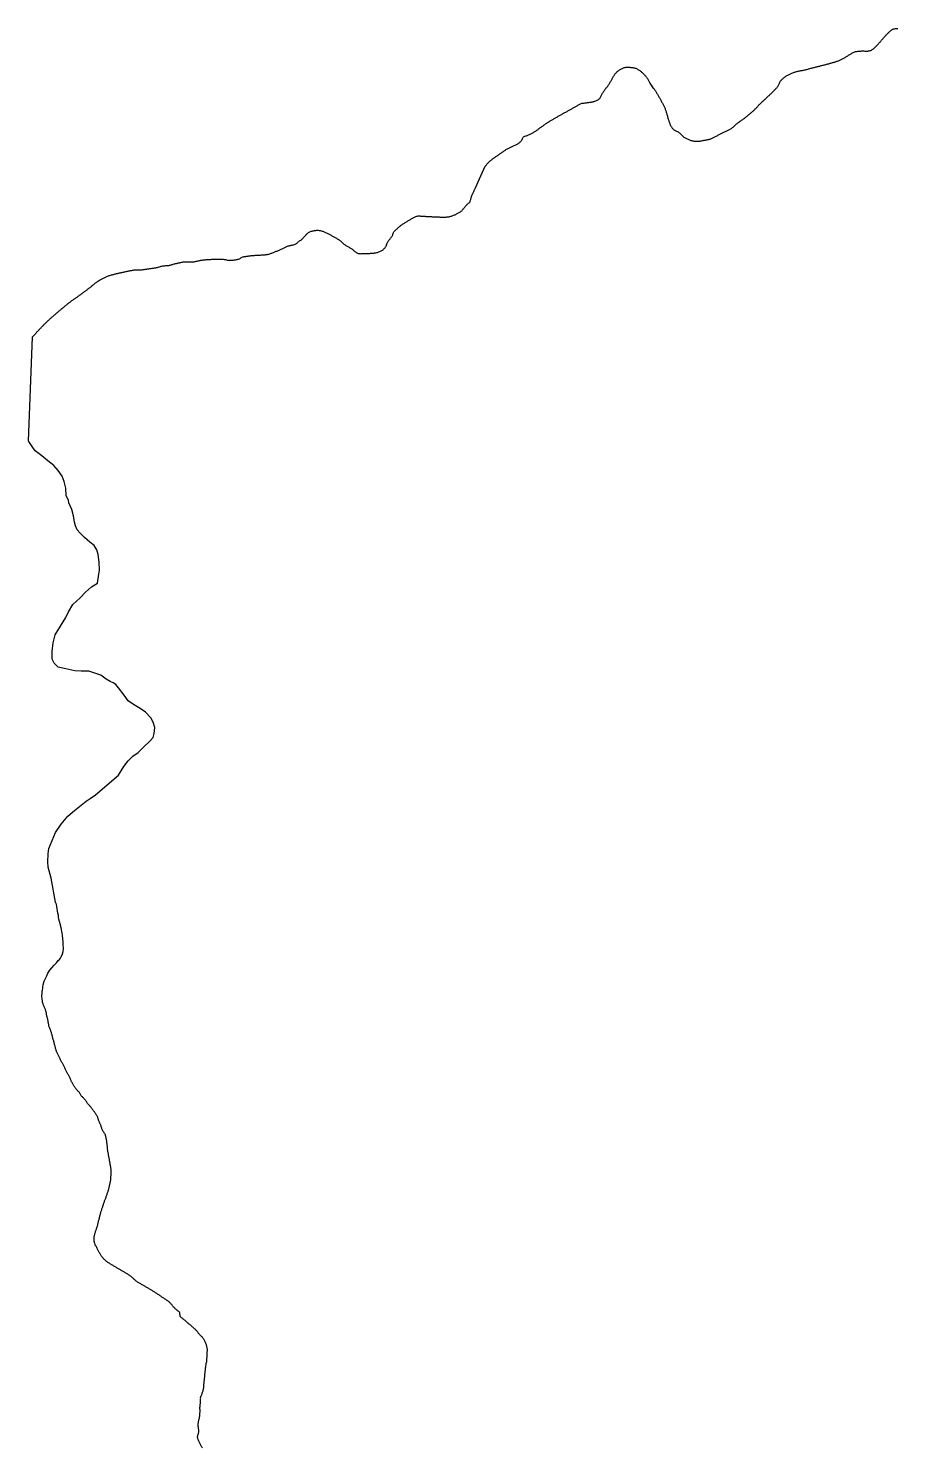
# Model space of a CAD drawing. Header units: inches. Extents: x 141448 to 685535, y 3466439 to 4099221.
# Drawn here: x 162200 to 178221, y 3980386 to 4006548 of the extents above; entities that cross this region are included whole.
import ezdxf

# ---------------------------------------------------------------- set-up
doc = ezdxf.new("R2010")
doc.units = ezdxf.units.IN
doc.header["$MEASUREMENT"] = 0
doc.layers.add('az_county', color=7, linetype='Continuous')

msp = doc.modelspace()

# ---------------------------------------------------------------- linework, layer by layer
at = {"layer": 'az_county'}
msp.add_lwpolyline([(165406.6875, 3980381), (165399.578125, 3980393.5), (165392.578125, 3980406), (165385.6875, 3980418.5), (165378.78125, 3980431), (165372.078125, 3980443.5), (165365.484375, 3980456.25), (165359.890625, 3980469.5), (165354.484375, 3980482.5), (165347.78125, 3980495.25), (165340.78125, 3980507.75), (165334.28125, 3980520.5), (165328.78125, 3980533.5), (165324.6875, 3980547.5), (165321.578125, 3980561.5), (165319.484375, 3980575.5), (165319.1875, 3980590), (165320.984375, 3980604), (165324.78125, 3980617.75), (165328.78125, 3980631.5), (165332.78125, 3980645.25), (165336.1875, 3980659), (165338.6875, 3980673.25), (165340.1875, 3980687.5), (165340.6875, 3980701.75), (165340.171875, 3980716), (165338.171875, 3980730.5), (165335.171875, 3980744.5), (165332.375, 3980758.5), (165329.875, 3980772.5), (165329.375, 3980786.75), (165329.875, 3980801), (165330.765625, 3980815.25), (165332.0625, 3980829.5), (165333.5625, 3980843.75), (165335.46875, 3980858), (165337.765625, 3980872), (165340.375, 3980886), (165343.375, 3980900), (165347.5625, 3980913.75), (165351.46875, 3980927.5), (165353.46875, 3980941.5), (165354.5625, 3980956), (165356.875, 3980970), (165359.0625, 3980984.25), (165360.5625, 3980998.5), (165361.5625, 3981012.75), (165362.671875, 3981027), (165363.5625, 3981041.25), (165363.875, 3981055.5), (165363.671875, 3981069.75), (165363.0625, 3981084), (165362.5625, 3981098.5), (165362.375, 3981112.75), (165362.765625, 3981127), (165363.875, 3981141.25), (165365.265625, 3981155.5), (165367.0625, 3981169.5), (165368.765625, 3981184), (165370.375, 3981198), (165372.0625, 3981212.25), (165373.5625, 3981226.5), (165374.265625, 3981240.75), (165374.265625, 3981255), (165374.671875, 3981269.5), (165375.0625, 3981283.75), (165375.375, 3981298), (165374.875, 3981312.5), (165377.171875, 3981326.5), (165382.265625, 3981339.75), (165388.0625, 3981353), (165393.875, 3981366), (165399.765625, 3981379), (165404.765625, 3981392.5), (165409.265625, 3981406), (165414.0625, 3981419.5), (165419.265625, 3981432.75), (165423.671875, 3981446.5), (165426.765625, 3981460.5), (165429.171875, 3981474.5), (165430.96875, 3981488.75), (165431.765625, 3981503), (165431.765625, 3981517.25), (165431.765625, 3981531.5), (165431.46875, 3981546), (165432.96875, 3981560), (165437.0625, 3981574), (165438.875, 3981588), (165439.765625, 3981602.25), (165441.671875, 3981616.5), (165444.265625, 3981630.5), (165445.875, 3981644.5), (165447.171875, 3981659), (165448.375, 3981673), (165449.46875, 3981687.5), (165450.5625, 3981701.5), (165451.671875, 3981716), (165452.765625, 3981730.25), (165453.96875, 3981744.5), (165455.171875, 3981758.75), (165456.46875, 3981773), (165458.171875, 3981787), (165460.0625, 3981801.5), (165461.875, 3981815.5), (165462.5625, 3981823), (165463.265625, 3981829.75), (165464.671875, 3981844), (165466.265625, 3981858), (165468.0625, 3981872.5), (165470.0625, 3981886.5), (165472.171875, 3981900.75), (165474.265625, 3981915), (165476.671875, 3981929), (165479.375, 3981943), (165482.875, 3981957), (165486.46875, 3981970.5), (165489.5625, 3981984.5), (165490.765625, 3981999), (165489.765625, 3982013.25), (165490.265625, 3982027.5), (165491.265625, 3982041.75), (165492.46875, 3982056), (165493.671875, 3982070.25), (165494.96875, 3982084.5), (165496.171875, 3982098.75), (165496.265625, 3982113), (165494.875, 3982127.5), (165495.171875, 3982141.5), (165497.5625, 3982155.5), (165499.765625, 3982169.75), (165501.46875, 3982184), (165501.0625, 3982198), (165497.375, 3982212), (165493.171875, 3982225.75), (165491.5625, 3982240), (165488.875, 3982254), (165484.875, 3982267.5), (165480.265625, 3982281.25), (165475.265625, 3982294.5), (165469.96875, 3982308), (165464.5625, 3982321.25), (165459.0625, 3982334.5), (165453.375, 3982347.5), (165447.375, 3982360.5), (165441.265625, 3982373.5), (165433.375, 3982385.25), (165424.171875, 3982396.5), (165415.671875, 3982408), (165406.875, 3982419), (165397.0625, 3982429.5), (165386.5625, 3982439.5), (165376.265625, 3982449.25), (165366.375, 3982459.5), (165356.671875, 3982470), (165346.875, 3982480.5), (165337.171875, 3982491), (165328.5625, 3982502.5), (165320.265625, 3982514), (165311.0625, 3982525), (165301.671875, 3982535.75), (165291.875, 3982546.25), (165285.171875, 3982554.5), (165271.875, 3982566.5), (165261.671875, 3982576.5), (165251.375, 3982586.5), (165241.0625, 3982596.5), (165230.375, 3982606), (165219.46875, 3982615.25), (165208.671875, 3982624.5), (165197.875, 3982634), (165187.15625, 3982643.5), (165176.25, 3982652.75), (165165.359375, 3982662), (165153.859375, 3982670.5), (165142.453125, 3982679), (165132.046875, 3982689), (165122.046875, 3982699.25), (165110.046875, 3982709.5), (165099.25, 3982719), (165088.546875, 3982728.5), (165077.65625, 3982738), (165066.546875, 3982747), (165055.046875, 3982755.5), (165043.453125, 3982764), (165031.859375, 3982772.5), (165020.453125, 3982781), (165009.25, 3982789.75), (164999.25, 3982800), (164994.75, 3982813.5), (164994.453125, 3982827.75), (164993.546875, 3982842), (164992.15625, 3982856.5), (164990.453125, 3982871), (164984.859375, 3982883.5), (164974.453125, 3982893.5), (164962.75, 3982902), (164950.953125, 3982910.25), (164939.25, 3982918.5), (164928.453125, 3982927.75), (164917.75, 3982937.25), (164907.15625, 3982947), (164896.65625, 3982956.5), (164886.453125, 3982966.5), (164876.546875, 3982977), (164867.25, 3982987.75), (164858.359375, 3982999), (164849.65625, 3983010.5), (164840.75, 3983021.5), (164831.25, 3983032.25), (164821.25, 3983042.5), (164811.453125, 3983053), (164802.15625, 3983064), (164791.859375, 3983074), (164780.15625, 3983082), (164768.359375, 3983090), (164756.65625, 3983098), (164744.859375, 3983106.25), (164733.046875, 3983114.25), (164721.25, 3983122.25), (164709.359375, 3983130.5), (164697.546875, 3983138.5), (164685.65625, 3983146.25), (164673.75, 3983154.25), (164661.859375, 3983162.25), (164649.953125, 3983170), (164638.046875, 3983178), (164626.15625, 3983186), (164614.25, 3983194), (164602.25, 3983201.75), (164590.359375, 3983209.5), (164578.359375, 3983217.5), (164566.453125, 3983225.5), (164554.453125, 3983233.25), (164542.546875, 3983241), (164530.546875, 3983249), (164518.65625, 3983257), (164506.65625, 3983264.5), (164494.65625, 3983272.5), (164482.75, 3983280.5), (164470.75, 3983288), (164458.546875, 3983295.5), (164446.046875, 3983302.5), (164433.546875, 3983309.5), (164421.15625, 3983316.5), (164408.75, 3983323.75), (164396.359375, 3983331), (164384.046875, 3983338), (164371.65625, 3983345.25), (164359.25, 3983352.5), (164346.859375, 3983359.5), (164334.453125, 3983366.5), (164321.953125, 3983373.5), (164309.546875, 3983380.75), (164297.25, 3983388), (164284.953125, 3983395.25), (164272.75, 3983402.5), (164260.453125, 3983410), (164248.15625, 3983417.25), (164235.734375, 3983424.5), (164223.234375, 3983431.5), (164210.9375, 3983438.75), (164199.140625, 3983447), (164187.734375, 3983455.5), (164176.734375, 3983464.75), (164166.03125, 3983474), (164155.4375, 3983483.75), (164144.84375, 3983493.5), (164134.34375, 3983503), (164123.734375, 3983512.5), (164113.140625, 3983522.25), (164102.34375, 3983531.5), (164091.234375, 3983540.5), (164079.9375, 3983549.5), (164068.734375, 3983558.5), (164056.734375, 3983566), (164044.53125, 3983573.5), (164032.234375, 3983580.75), (164019.9375, 3983588), (164007.640625, 3983595.5), (163995.34375, 3983602.75), (163983.03125, 3983610), (163970.734375, 3983617.25), (163958.4375, 3983624.5), (163946.140625, 3983631.75), (163933.734375, 3983639), (163921.4375, 3983646.25), (163909.140625, 3983653.5), (163896.734375, 3983660.75), (163884.4375, 3983668), (163872.140625, 3983675.25), (163859.734375, 3983682.5), (163847.4375, 3983689.75), (163835.140625, 3983697), (163822.84375, 3983704.25), (163810.4375, 3983711.5), (163798.140625, 3983718.75), (163785.84375, 3983726), (163773.53125, 3983733.25), (163761.234375, 3983740.5), (163748.84375, 3983747.75), (163734.140625, 3983756.5), (163724.234375, 3983762.5), (163711.9375, 3983769.5), (163699.734375, 3983777), (163687.4375, 3983784.5), (163675.140625, 3983791.5), (163663.140625, 3983799.5), (163651.53125, 3983808), (163640.4375, 3983816.75), (163629.734375, 3983826.25), (163619.140625, 3983836), (163608.53125, 3983845.5), (163597.84375, 3983855), (163587.640625, 3983865), (163578.140625, 3983875.75), (163569.140625, 3983887), (163560.34375, 3983898), (163552.03125, 3983909.75), (163544.234375, 3983921.75), (163536.734375, 3983934), (163529.03125, 3983946), (163520.9375, 3983958), (163513.734375, 3983970), (163507.03125, 3983982.5), (163500.53125, 3983995.5), (163494.234375, 3984008.25), (163487.84375, 3984021), (163481.34375, 3984034), (163474.9375, 3984046.5), (163468.53125, 3984059.5), (163462.03125, 3984072.25), (163455.234375, 3984084.75), (163447.234375, 3984096.5), (163438.03125, 3984107.5), (163432.03125, 3984120.5), (163427.84375, 3984134.25), (163423.84375, 3984148), (163420.140625, 3984161.75), (163416.9375, 3984175.75), (163414.03125, 3984189.75), (163412.140625, 3984204), (163412.140625, 3984218.25), (163412.84375, 3984232.5), (163412.734375, 3984246.75), (163413.140625, 3984261), (163415.03125, 3984275.25), (163417.34375, 3984289.5), (163420.140625, 3984303.5), (163423.03125, 3984317.5), (163426.34375, 3984331.5), (163429.9375, 3984345.25), (163434.03125, 3984359), (163438.53125, 3984372.5), (163443.84375, 3984385.75), (163449.015625, 3984399), (163453.625, 3984412.5), (163458.015625, 3984426.25), (163462.515625, 3984440), (163467.421875, 3984453.25), (163471.21875, 3984467), (163474.71875, 3984481), (163477.921875, 3984494.75), (163481.125, 3984508.75), (163484.421875, 3984522.75), (163487.921875, 3984536.5), (163491.515625, 3984550.5), (163495.015625, 3984564.25), (163498.625, 3984578), (163502.125, 3984592), (163505.515625, 3984606), (163508.71875, 3984619.75), (163511.828125, 3984633.75), (163514.921875, 3984647.75), (163518.21875, 3984661.5), (163522.015625, 3984675.5), (163525.921875, 3984689), (163529.21875, 3984703), (163532.828125, 3984717), (163537.625, 3984730.5), (163542.625, 3984743.75), (163546.921875, 3984757.5), (163550.828125, 3984771), (163555.328125, 3984784.75), (163560.21875, 3984798), (163564.921875, 3984811.5), (163569.421875, 3984825.25), (163573.71875, 3984839), (163578.125, 3984852.5), (163582.515625, 3984866), (163586.921875, 3984879.75), (163591.421875, 3984893.25), (163595.921875, 3984907), (163600.515625, 3984920.5), (163605.328125, 3984934), (163610.21875, 3984947.25), (163616.125, 3984960.5), (163621.625, 3984973.5), (163626.21875, 3984987), (163630.515625, 3985000.75), (163634.71875, 3985014.5), (163639.015625, 3985028), (163643.71875, 3985041.5), (163648.828125, 3985055), (163653.828125, 3985068.5), (163658.71875, 3985081.75), (163663.421875, 3985095.5), (163667.625, 3985109), (163671.828125, 3985122.5), (163675.828125, 3985136.5), (163679.71875, 3985150), (163683.421875, 3985164), (163687.015625, 3985177.75), (163690.328125, 3985191.5), (163693.421875, 3985205.5), (163696.421875, 3985219.5), (163699.328125, 3985233.5), (163701.828125, 3985247.5), (163704.515625, 3985261.75), (163707.515625, 3985275.75), (163710.625, 3985289.75), (163713.71875, 3985303.5), (163716.625, 3985317.5), (163718.921875, 3985331.75), (163720.515625, 3985346), (163721.328125, 3985360), (163721.515625, 3985374.5), (163721.828125, 3985388.75), (163722.71875, 3985403), (163723.828125, 3985417.5), (163724.921875, 3985431.75), (163726.015625, 3985446), (163726.625, 3985460.5), (163726.71875, 3985474.75), (163726.015625, 3985489), (163724.421875, 3985503), (163722.625, 3985517.25), (163720.625, 3985531.5), (163718.625, 3985545.5), (163716.515625, 3985559.5), (163714.328125, 3985573.75), (163712.125, 3985587.75), (163709.71875, 3985602), (163707.421875, 3985616), (163705.015625, 3985630), (163702.515625, 3985644.25), (163700.015625, 3985658.25), (163697.515625, 3985672.5), (163694.921875, 3985686.5), (163692.328125, 3985700.5), (163689.71875, 3985714.5), (163687.21875, 3985728.75), (163684.515625, 3985742.75), (163681.921875, 3985757), (163679.328125, 3985771), (163676.71875, 3985785), (163674.21875, 3985799), (163671.625, 3985813.25), (163669.125, 3985827.25), (163666.625, 3985841.5), (163664.21875, 3985855.5), (163661.71875, 3985869.5), (163659.421875, 3985883.75), (163657.21875, 3985898), (163657.71875, 3985912.25), (163657.015625, 3985926.5), (163655.71875, 3985940.75), (163653.828125, 3985954.75), (163651.21875, 3985969), (163649.625, 3985983), (163648.21875, 3985997.5), (163646.828125, 3986011.5), (163645.328125, 3986026), (163643.421875, 3986040), (163641.328125, 3986054), (163639.015625, 3986068.25), (163636.421875, 3986082.5), (163633.515625, 3986096.25), (163629.71875, 3986110), (163625.515625, 3986123.75), (163621.921875, 3986137.5), (163618.421875, 3986151.5), (163612.015625, 3986164), (163604.21875, 3986176.25), (163597.015625, 3986188.5), (163589.921875, 3986201), (163580.828125, 3986212), (163571.421875, 3986223), (163564.015625, 3986235), (163559.828125, 3986249), (163555.71875, 3986262.5), (163551.828125, 3986276.5), (163547.921875, 3986290), (163543.625, 3986303.75), (163538.828125, 3986317), (163533.515625, 3986330.5), (163527.921875, 3986343.5), (163522.328125, 3986356.75), (163516.328125, 3986369.75), (163510.328125, 3986382.75), (163504.515625, 3986395.75), (163499.921875, 3986409.25), (163494.921875, 3986422.75), (163489.828125, 3986436), (163485.21875, 3986449.5), (163482.421875, 3986463.75), (163478.71875, 3986477.5), (163471.71875, 3986490), (163463.828125, 3986502), (163456.125, 3986514), (163448.3125, 3986526), (163440.5, 3986538), (163432.703125, 3986550), (163425, 3986562), (163417.203125, 3986574), (163408.8125, 3986585.5), (163400, 3986596.75), (163391.109375, 3986608), (163382.3125, 3986619.5), (163373.609375, 3986630.5), (163364.90625, 3986642), (163356.609375, 3986653.5), (163348.703125, 3986665.5), (163340.109375, 3986677), (163330.90625, 3986688), (163320.8125, 3986698), (163306.5, 3986708.5), (163298.8125, 3986716.25), (163289.90625, 3986727.5), (163281.90625, 3986739), (163275.703125, 3986752), (163268.8125, 3986764.5), (163261.109375, 3986776.5), (163252.90625, 3986788.5), (163244.203125, 3986799.75), (163234.703125, 3986810.5), (163224.8125, 3986820.75), (163214.8125, 3986831), (163204.8125, 3986841.25), (163194.5, 3986851.25), (163183.90625, 3986860.75), (163173.109375, 3986870), (163163.8125, 3986881), (163158.203125, 3986894), (163152.203125, 3986907), (163145.203125, 3986919.5), (163139.40625, 3986932.75), (163131.109375, 3986944), (163119.8125, 3986952.75), (163109.703125, 3986963), (163100, 3986973.5), (163090.5, 3986984), (163081.109375, 3986995), (163072.203125, 3987006), (163063.90625, 3987017.75), (163055.90625, 3987029.75), (163048.203125, 3987041.75), (163040.3125, 3987053.5), (163032.5, 3987065.5), (163024.90625, 3987077.75), (163017.8125, 3987090), (163011, 3987102.5), (163004.109375, 3987115.25), (162996.8125, 3987127.5), (162990.109375, 3987140), (162985.3125, 3987153.5), (162980.609375, 3987167.25), (162975.3125, 3987180.5), (162969.703125, 3987193.5), (162963.40625, 3987206.5), (162956.40625, 3987219), (162949.5, 3987231.5), (162942.90625, 3987244), (162936.3125, 3987256.75), (162929.703125, 3987269.5), (162923.203125, 3987282), (162916.609375, 3987295), (162910, 3987307.5), (162903.5, 3987320.25), (162897, 3987333), (162890.40625, 3987345.75), (162883.90625, 3987358.5), (162877.40625, 3987371.25), (162870.90625, 3987384), (162864.5, 3987396.75), (162858, 3987409.5), (162851.5, 3987422.25), (162845.109375, 3987435), (162838.609375, 3987447.75), (162832.203125, 3987460.5), (162825.703125, 3987473.25), (162819.3125, 3987486), (162812.8125, 3987498.75), (162806.40625, 3987511.5), (162800, 3987524.5), (162793.609375, 3987537), (162787.109375, 3987550), (162780.703125, 3987562.5), (162774.3125, 3987575.5), (162767.90625, 3987588.25), (162761.40625, 3987601), (162754.984375, 3987613.75), (162748.59375, 3987626.5), (162742.1875, 3987639.5), (162735.796875, 3987652), (162729.390625, 3987665), (162722.890625, 3987677.5), (162716.484375, 3987690.5), (162711.484375, 3987703.75), (162709.1875, 3987718), (162706.296875, 3987732), (162702.1875, 3987745.5), (162697.984375, 3987759.25), (162694.390625, 3987773), (162690.796875, 3987787), (162687.296875, 3987801), (162683.796875, 3987814.75), (162680.390625, 3987828.5), (162676.890625, 3987842.5), (162673.296875, 3987856.5), (162669.6875, 3987870), (162665.984375, 3987884), (162661.796875, 3987897.5), (162656.984375, 3987911), (162652.796875, 3987924.75), (162650.09375, 3987938.75), (162647.09375, 3987952.75), (162643.09375, 3987966.5), (162638.890625, 3987980), (162635.296875, 3987994), (162632.296875, 3988008), (162628.59375, 3988021.75), (162623.796875, 3988035.25), (162619.296875, 3988049), (162615.890625, 3988062.75), (162612.59375, 3988076.75), (162607.796875, 3988090), (162601.09375, 3988102.5), (162594.09375, 3988115.25), (162588.1875, 3988128.25), (162582.984375, 3988141.5), (162579.6875, 3988155.5), (162577.890625, 3988169.75), (162575.484375, 3988184), (162572.296875, 3988197.75), (162569.09375, 3988211.75), (162566.6875, 3988225.75), (162564.984375, 3988240), (162562.296875, 3988254), (162559.390625, 3988268), (162556.6875, 3988282), (162554.390625, 3988296.25), (162551.1875, 3988310), (162546.296875, 3988323.5), (162540.890625, 3988339), (162538.1875, 3988351), (162535.484375, 3988365), (162532.984375, 3988379), (162530.59375, 3988393), (162527.890625, 3988407.25), (162524.796875, 3988421), (162521.1875, 3988435), (162516.984375, 3988448.5), (162512.390625, 3988462.25), (162507.484375, 3988475.5), (162502.09375, 3988489), (162496.296875, 3988502), (162490.6875, 3988515), (162485.296875, 3988528.5), (162479.890625, 3988541.5), (162474.6875, 3988555), (162469.796875, 3988568.5), (162465.6875, 3988582), (162462.59375, 3988596), (162460.09375, 3988610), (162457.59375, 3988624.5), (162450.796875, 3988653.5), (162449.59375, 3988712.25), (162451.390625, 3988757), (162455.59375, 3988798.25), (162457.6875, 3988820.25), (162464.09375, 3988856), (162466.984375, 3988881), (162473.484375, 3988919.25), (162492.09375, 3988983.5), (162514.390625, 3989035.5), (162540.1875, 3989082.5), (162547.6875, 3989101.5), (162560.484375, 3989131), (162568.59375, 3989148.5), (162597.6875, 3989187), (162630.796875, 3989232.75), (162674.1875, 3989277), (162715.1875, 3989323.5), (162749.1875, 3989362.5), (162767.6875, 3989379.5), (162789.6875, 3989409), (162813.1875, 3989445.5), (162828.984375, 3989485.75), (162839.484375, 3989533), (162844.484375, 3989580), (162846.296875, 3989610), (162843.296875, 3989638.75), (162841.1875, 3989663.25), (162839.796875, 3989703), (162826.96875, 3989835.25), (162820.578125, 3989871.5), (162815.578125, 3989898.75), (162808.578125, 3989936.25), (162801.28125, 3989967.25), (162799.375, 3989984.5), (162798.171875, 3989995.5), (162762.28125, 3990130.5), (162757.46875, 3990162.5), (162753.28125, 3990194.5), (162744.078125, 3990236.5), (162726.671875, 3990362.5), (162715.46875, 3990400.25), (162708.875, 3990425.25), (162702.671875, 3990425.5), (162701.875, 3990438.5), (162618.671875, 3990885.75), (162567.171875, 3991084.25), (162557.953125, 3991181.5), (162565.765625, 3991329.5), (162579.65625, 3991431), (162635.765625, 3991579.5), (162702.15625, 3991727.5), (162804.265625, 3991879.5), (162929.0625, 3992025.5), (163052.359375, 3992130.75), (163267.15625, 3992304), (163340.0625, 3992352.5), (163434.15625, 3992420.25), (163859.265625, 3992784.75), (163961.5625, 3992942), (164041.65625, 3993048.5), (164126.0625, 3993132.25), (164220.15625, 3993202.75), (164338.65625, 3993315.75), (164425.453125, 3993394.25), (164497.15625, 3993478.5), (164520.15625, 3993551.5), (164531.5625, 3993658.5), (164502.0625, 3993759), (164454.0625, 3993840), (164356.0625, 3993943.25), (164259.140625, 3994010.5), (164134.75, 3994086.75), (164040.34375, 3994151.5), (163962.75, 3994256.5), (163858.25, 3994393.25), (163812.140625, 3994456.25), (163764.84375, 3994486), (163704.75, 3994511.5), (163632.34375, 3994550), (163533.125, 3994622.5), (163425.125, 3994662.25), (163314.53125, 3994697), (163169.625, 3994700), (163055.234375, 3994704), (162891.234375, 3994741), (162747.421875, 3994774.5), (162676.234375, 3994848.5), (162640.625, 3994918.75), (162640.71875, 3995064.25), (162653.90625, 3995219.5), (162694.71875, 3995366), (162889.40625, 3995688), (162939.109375, 3995796), (163020.21875, 3995931), (163154.3125, 3996053.5), (163254.71875, 3996157), (163365.109375, 3996255), (163474.3125, 3996322.5), (163500.515625, 3996485), (163513.3125, 3996558.5), (163503.40625, 3996709.5), (163485.515625, 3996848), (163463.21875, 3996938), (163415.109375, 3997014), (163333.296875, 3997075.75), (163234.703125, 3997163.75), (163156.09375, 3997243.25), (163097.390625, 3997306.75), (163066.796875, 3997376.75), (163051.5, 3997446.5), (163030.203125, 3997564.5), (162998.796875, 3997680.5), (162947.09375, 3997800), (162936.1875, 3997851.5), (162898.28125, 3997929.5), (162890.6875, 3998072.75), (162856.875, 3998194), (162822.1875, 3998292.25), (162747.078125, 3998397.25), (162671.578125, 3998492), (162557.6875, 3998578), (162446.46875, 3998669), (162327.671875, 3998762.5), (162271.859375, 3998838.75), (162209.0625, 3998930.5), (162199.859375, 3998942), (162273.953125, 4000863.5), (162286.453125, 4000872.5), (162296.953125, 4000882), (162306.953125, 4000892.25), (162316.75, 4000903), (162326.25, 4000914), (162335.65625, 4000925), (162345.15625, 4000936.25), (162354.65625, 4000947.25), (162364.34375, 4000958), (162374.34375, 4000968), (162384.25, 4000978.5), (162394.046875, 4000989), (162403.84375, 4000999.25), (162413.65625, 4001009.75), (162423.453125, 4001020), (162433.15625, 4001030.5), (162442.953125, 4001041), (162452.75, 4001051.5), (162462.546875, 4001062), (162472.34375, 4001072.25), (162482.25, 4001082.5), (162492.25, 4001093), (162502.25, 4001103), (162512.34375, 4001113), (162522.546875, 4001123.25), (162532.84375, 4001133), (162543.25, 4001143), (162553.65625, 4001152.75), (162564.046875, 4001162.5), (162574.546875, 4001172.25), (162585.15625, 4001182), (162595.75, 4001191.5), (162606.453125, 4001201), (162617.046875, 4001210.5), (162627.84375, 4001220), (162638.546875, 4001229.5), (162649.34375, 4001239), (162660.15625, 4001248.25), (162670.953125, 4001257.5), (162681.75, 4001267), (162692.65625, 4001276.25), (162703.453125, 4001285.5), (162714.34375, 4001295), (162725.15625, 4001304.25), (162736.046875, 4001313.5), (162746.953125, 4001322.75), (162757.84375, 4001332), (162768.75, 4001341.5), (162779.65625, 4001350.5), (162790.546875, 4001360), (162801.546875, 4001369), (162812.453125, 4001378.25), (162823.453125, 4001387.5), (162834.453125, 4001396.5), (162845.453125, 4001405.75), (162856.453125, 4001415), (162867.453125, 4001424), (162878.546875, 4001433), (162889.65625, 4001442), (162900.75, 4001451), (162911.953125, 4001460), (162923.046875, 4001469), (162934.25, 4001477.75), (162945.546875, 4001486.5), (162956.75, 4001495.5), (162968.15625, 4001504), (162979.546875, 4001512.75), (162991.046875, 4001521), (163002.65625, 4001529.5), (163014.25, 4001538), (163025.953125, 4001546), (163037.65625, 4001554.5), (163049.453125, 4001562.5), (163061.15625, 4001570.5), (163072.953125, 4001578.75), (163084.65625, 4001587), (163096.453125, 4001595), (163108.15625, 4001603.25), (163119.953125, 4001611.5), (163131.546875, 4001619.75), (163143.15625, 4001628), (163154.75, 4001636.5), (163166.25, 4001645), (163177.75, 4001653.5), (163189.25, 4001662), (163200.65625, 4001670.5), (163212.15625, 4001679), (163223.546875, 4001687.75), (163235.046875, 4001696.25), (163246.453125, 4001705), (163257.84375, 4001713.5), (163269.25, 4001722), (163280.65625, 4001730.75), (163292.046875, 4001739.5), (163303.453125, 4001748), (163314.84375, 4001756.75), (163326.15625, 4001765.5), (163337.546875, 4001774), (163348.953125, 4001782.75), (163360.25, 4001791.5), (163371.546875, 4001800.25), (163382.953125, 4001809), (163394.046875, 4001818), (163405.046875, 4001827.25), (163415.953125, 4001836.5), (163426.84375, 4001846), (163437.75, 4001855.25), (163448.84375, 4001864.5), (163460.046875, 4001873.25), (163471.453125, 4001881.75), (163483.15625, 4001890), (163495.15625, 4001897.5), (163507.546875, 4001904.5), (163520.046875, 4001911), (163532.953125, 4001917.5), (163545.953125, 4001923.5), (163558.953125, 4001929.5), (163572.046875, 4001935.5), (163585.15625, 4001941.5), (163598.046875, 4001947.5), (163610.953125, 4001954), (163623.34375, 4001961), (163635.546875, 4001968.5), (163647.84375, 4001976), (163660.953125, 4001981.5), (163674.34375, 4001986.5), (163687.84375, 4001991), (163701.546875, 4001995.25), (163715.15625, 4001999.5), (163728.953125, 4002003.5), (163742.75, 4002007.25), (163756.65625, 4002011), (163770.546875, 4002014.25), (163784.453125, 4002017.5), (163798.453125, 4002021), (163812.34375, 4002024), (163826.25, 4002027.5), (163840.25, 4002030.5), (163854.15625, 4002034), (163868.046875, 4002037), (163882.046875, 4002040.5), (163896.046875, 4002043.5), (163909.953125, 4002046.75), (163923.953125, 4002050), (163937.953125, 4002053), (163951.84375, 4002056.25), (163965.84375, 4002059.5), (163979.84375, 4002062.5), (163993.84375, 4002065.5), (164007.84375, 4002068.5), (164021.84375, 4002071.5), (164035.84375, 4002074.25), (164049.953125, 4002077), (164063.953125, 4002079.75), (164077.953125, 4002082.5), (164092.046875, 4002085), (164106.046875, 4002087.75), (164120.046875, 4002090.25), (164134.15625, 4002092.75), (164148.25, 4002095), (164162.34375, 4002096.75), (164176.546875, 4002098.25), (164190.75, 4002098.75), (164205.046875, 4002099.25), (164219.34375, 4002099), (164233.75, 4002098.75), (164248.046875, 4002098.25), (164262.453125, 4002098), (164276.84375, 4002097.75), (164291.15625, 4002097.75), (164309.75, 4002100.75), (164323.84375, 4002103.25), (164337.953125, 4002105.5), (164352.046875, 4002107.75), (164366.15625, 4002110.25), (164380.34375, 4002112.25), (164394.453125, 4002114.75), (164408.546875, 4002116.75), (164422.65625, 4002119), (164436.84375, 4002121), (164451.046875, 4002123), (164465.25, 4002124.75), (164479.46875, 4002126.75), (164493.671875, 4002128.5), (164507.859375, 4002130.25), (164521.96875, 4002132.25), (164536.0625, 4002134.75), (164550.171875, 4002137), (164564.171875, 4002139.75), (164578.0625, 4002143.25), (164591.859375, 4002146.75), (164605.671875, 4002150.75), (164619.359375, 4002155), (164633.0625, 4002159.25), (164646.96875, 4002162.75), (164660.859375, 4002166.25), (164674.859375, 4002168.75), (164688.96875, 4002170.75), (164703.171875, 4002172.25), (164717.46875, 4002173.75), (164731.765625, 4002174.75), (164746.0625, 4002175.75), (164760.359375, 4002177), (164774.5625, 4002178.25), (164788.765625, 4002179.75), (164802.96875, 4002181.75), (164816.96875, 4002184.25), (164830.671875, 4002188.25), (164844.171875, 4002193.25), (164857.671875, 4002198.25), (164871.265625, 4002202.75), (164885.0625, 4002206.25), (164898.96875, 4002209.75), (164912.96875, 4002212.75), (164926.859375, 4002216.25), (164940.859375, 4002219.25), (164954.859375, 4002222.75), (164968.859375, 4002225.75), (164982.859375, 4002228.75), (164996.859375, 4002231.75), (165010.96875, 4002234.75), (165024.96875, 4002237.25), (165039.0625, 4002239.75), (165053.171875, 4002242.25), (165067.265625, 4002244.25), (165081.359375, 4002246), (165095.46875, 4002247.25), (165109.671875, 4002248), (165123.96875, 4002247.75), (165138.359375, 4002247.25), (165152.671875, 4002246), (165167.0625, 4002244.75), (165181.46875, 4002243.75), (165195.765625, 4002243.25), (165210.0625, 4002243.25), (165224.265625, 4002243.75), (165238.46875, 4002245.25), (165252.5625, 4002247.25), (165266.5625, 4002249.5), (165280.671875, 4002252.25), (165294.671875, 4002254.75), (165308.765625, 4002257.75), (165322.765625, 4002260.75), (165336.765625, 4002264), (165350.765625, 4002267), (165364.859375, 4002269.75), (165378.859375, 4002272.75), (165392.96875, 4002275.25), (165407.0625, 4002277.25), (165421.265625, 4002279.25), (165435.46875, 4002280.75), (165449.671875, 4002282.5), (165463.859375, 4002283.75), (165478.171875, 4002285.25), (165492.46875, 4002286.25), (165506.671875, 4002287.25), (165520.96875, 4002288.25), (165535.265625, 4002289.25), (165549.5625, 4002290), (165563.859375, 4002290.75), (165578.171875, 4002291.25), (165592.46875, 4002291.75), (165606.765625, 4002292.25), (165621.0625, 4002292.75), (165635.359375, 4002293.25), (165649.671875, 4002293.5), (165663.96875, 4002293.75), (165678.265625, 4002294), (165692.671875, 4002294.25), (165706.96875, 4002294.25), (165721.28125, 4002294.25), (165735.578125, 4002294), (165749.875, 4002293.75), (165764.1875, 4002293.25), (165778.484375, 4002292.75), (165792.6875, 4002291.75), (165806.875, 4002290.75), (165821.078125, 4002288.25), (165835.078125, 4002285), (165849.1875, 4002281.25), (165863.1875, 4002277.75), (165877.1875, 4002274.75), (165891.28125, 4002272.75), (165905.375, 4002272.25), (165919.484375, 4002272.75), (165933.78125, 4002273.75), (165947.984375, 4002274.75), (165962.28125, 4002276.25), (165976.578125, 4002277.75), (165990.875, 4002279.75), (166005.1875, 4002282.25), (166019.375, 4002284.75), (166033.484375, 4002287.5), (166047.484375, 4002290.5), (166061.375, 4002293.75), (166075.1875, 4002297), (166088.375, 4002301.75), (166101.078125, 4002308.75), (166113.484375, 4002316.25), (166125.875, 4002323.75), (166138.578125, 4002330.25), (166151.984375, 4002335), (166165.78125, 4002338.75), (166179.875, 4002341.5), (166194.078125, 4002343.75), (166208.28125, 4002345.75), (166222.375, 4002347.75), (166236.578125, 4002349.75), (166250.78125, 4002351.75), (166264.984375, 4002353.75), (166279.078125, 4002355.25), (166293.28125, 4002357.25), (166307.578125, 4002358.75), (166321.78125, 4002360.25), (166335.984375, 4002362), (166350.1875, 4002363.25), (166364.484375, 4002364.75), (166378.6875, 4002365.75), (166392.984375, 4002366.75), (166407.28125, 4002367.75), (166421.578125, 4002368.5), (166435.984375, 4002369), (166450.28125, 4002369.75), (166464.6875, 4002370.25), (166479.078125, 4002370.75), (166493.375, 4002371.25), (166507.6875, 4002372), (166521.984375, 4002372.75), (166536.28125, 4002373.75), (166550.484375, 4002374.75), (166564.6875, 4002376), (166578.875, 4002377.75), (166592.984375, 4002379.5), (166606.984375, 4002381.75), (166620.875, 4002384.5), (166634.578125, 4002388.25), (166648.1875, 4002392.25), (166661.6875, 4002397.25), (166675.1875, 4002402.25), (166688.578125, 4002407.75), (166701.875, 4002413.25), (166715.1875, 4002418.75), (166728.578125, 4002423.75), (166741.984375, 4002428.75), (166755.375, 4002433.75), (166768.78125, 4002438.75), (166782.1875, 4002443.75), (166795.578125, 4002448.75), (166808.984375, 4002454.25), (166822.28125, 4002459.25), (166835.484375, 4002464.75), (166848.6875, 4002470.25), (166861.875, 4002475.75), (166874.875, 4002481.75), (166887.6875, 4002487.75), (166900.28125, 4002494.75), (166912.6875, 4002502.25), (166924.984375, 4002509.5), (166937.375, 4002516.75), (166949.984375, 4002523.75), (166962.78125, 4002529.75), (166976.078125, 4002535), (166989.578125, 4002539.25), (167003.484375, 4002542.75), (167017.59375, 4002546.25), (167031.703125, 4002549), (167046, 4002551.75), (167060.203125, 4002554.5), (167074.203125, 4002557.75), (167088.09375, 4002561), (167101.703125, 4002565.25), (167114.890625, 4002569.75), (167127.59375, 4002575.75), (167139.5, 4002583.25), (167150.796875, 4002592), (167161.703125, 4002601.5), (167172.59375, 4002611.25), (167183.5, 4002620.75), (167194.703125, 4002629.75), (167206.5, 4002638), (167218.59375, 4002645.75), (167230.59375, 4002653.5), (167242.09375, 4002662), (167252.703125, 4002671.75), (167262.796875, 4002681.75), (167272.703125, 4002692.25), (167282.296875, 4002703.25), (167291.890625, 4002714.25), (167301.390625, 4002725.25), (167311, 4002736), (167320.703125, 4002746.75), (167330.59375, 4002756.75), (167340.796875, 4002766.75), (167351.390625, 4002776), (167362.390625, 4002784.75), (167374.09375, 4002792.25), (167386.59375, 4002798.75), (167399.796875, 4002804.25), (167413.59375, 4002808.75), (167427.703125, 4002812.75), (167442, 4002816), (167456.296875, 4002818.75), (167470.5, 4002821.25), (167484.5, 4002823.25), (167498.796875, 4002825), (167513.203125, 4002825.75), (167527.703125, 4002826.25), (167542.203125, 4002826), (167556.5, 4002825), (167570.59375, 4002823.25), (167584.59375, 4002821), (167598.296875, 4002817.75), (167612, 4002813.25), (167625.5, 4002808.25), (167638.890625, 4002802.75), (167652.09375, 4002797.25), (167665.296875, 4002791.25), (167678.296875, 4002785.25), (167691.203125, 4002779.25), (167704.09375, 4002773.25), (167717, 4002766.75), (167729.703125, 4002760.25), (167742.5, 4002753.75), (167755.09375, 4002747.25), (167767.796875, 4002740.5), (167780.390625, 4002733.75), (167793, 4002726.75), (167805.5, 4002720), (167818.09375, 4002713.25), (167830.59375, 4002706.25), (167843.203125, 4002699.25), (167855.796875, 4002692.5), (167868.390625, 4002685.5), (167880.796875, 4002678.5), (167893.203125, 4002671.25), (167905.5, 4002663.75), (167917.59375, 4002656.25), (167929.5, 4002648.25), (167941.09375, 4002640.25), (167952.296875, 4002631.5), (167962.890625, 4002621.75), (167973.09375, 4002611.75), (167983.203125, 4002601.5), (167993.296875, 4002591.25), (168003.59375, 4002581.25), (168014.390625, 4002572), (168025.796875, 4002563.25), (168037.59375, 4002555.5), (168049.703125, 4002548), (168062.09375, 4002540.75), (168074.59375, 4002533.75), (168087.203125, 4002526.75), (168099.8125, 4002520), (168112.3125, 4002513), (168124.71875, 4002505.75), (168136.90625, 4002498.25), (168148.71875, 4002490.25), (168160.40625, 4002481.75), (168171.8125, 4002472.75), (168183.015625, 4002463.25), (168194.21875, 4002453.75), (168205.515625, 4002444.75), (168216.71875, 4002435.5), (168228.21875, 4002426.75), (168239.8125, 4002418.75), (168251.8125, 4002411.75), (168264.109375, 4002405.25), (168277.015625, 4002400.25), (168290.515625, 4002397.25), (168304.609375, 4002395.75), (168319.21875, 4002395.5), (168333.90625, 4002395.75), (168348.71875, 4002396.5), (168363.40625, 4002397), (168377.8125, 4002397), (168392.109375, 4002397), (168406.40625, 4002397.25), (168420.71875, 4002397.25), (168435.015625, 4002397.75), (168449.3125, 4002398.5), (168463.609375, 4002399.25), (168477.90625, 4002400.25), (168492.109375, 4002401.5), (168506.515625, 4002402.75), (168520.8125, 4002403.75), (168535.21875, 4002404.75), (168549.515625, 4002405.75), (168563.90625, 4002407.25), (168578.109375, 4002408.75), (168592.3125, 4002410.75), (168606.3125, 4002413), (168620.21875, 4002415.75), (168634.015625, 4002419.25), (168647.609375, 4002423.25), (168661.3125, 4002428), (168674.71875, 4002433.5), (168688.015625, 4002439.5), (168700.8125, 4002446.25), (168713.3125, 4002453.25), (168725.21875, 4002461), (168736.609375, 4002469.25), (168747.40625, 4002478.75), (168757.71875, 4002488.75), (168767.3125, 4002499.75), (168776.3125, 4002511.25), (168784.71875, 4002522.75), (168792.109375, 4002534.75), (168797.90625, 4002547.75), (168802.515625, 4002561.25), (168806.71875, 4002575.25), (168811.21875, 4002589.25), (168816.8125, 4002602.25), (168824.109375, 4002614.25), (168832.109375, 4002626.25), (168840.609375, 4002637.75), (168849.609375, 4002648.75), (168858.71875, 4002660), (168867.8125, 4002671.25), (168876.90625, 4002682.25), (168885.8125, 4002693.75), (168894.3125, 4002705.25), (168902.21875, 4002716.75), (168909.3125, 4002729.25), (168914.609375, 4002742.75), (168918.8125, 4002756.5), (168922.90625, 4002770.25), (168927.8125, 4002783.75), (168934.3125, 4002796.25), (168943.015625, 4002807.25), (168953.3125, 4002817.25), (168964.3125, 4002826.75), (168975.21875, 4002836.25), (168985.609375, 4002846.25), (168995.90625, 4002856), (169006.3125, 4002865.75), (169016.8125, 4002875.75), (169027.40625, 4002885.25), (169038.3125, 4002894.75), (169049.40625, 4002903.5), (169060.8125, 4002912), (169072.40625, 4002920.25), (169084.109375, 4002928.75), (169095.90625, 4002936.75), (169107.71875, 4002944.75), (169119.609375, 4002952.75), (169131.71875, 4002960.5), (169143.71875, 4002968.25), (169155.8125, 4002975.75), (169168.015625, 4002983.5), (169180.109375, 4002991), (169192.3125, 4002998.75), (169204.515625, 4003006.25), (169216.8125, 4003013.25), (169229.21875, 4003020.5), (169241.609375, 4003027.75), (169254.109375, 4003034.75), (169266.71875, 4003041.5), (169279.3125, 4003048.25), (169291.90625, 4003054.75), (169304.609375, 4003061.5), (169317.40625, 4003068.25), (169330.40625, 4003075), (169343.515625, 4003081.25), (169356.8125, 4003086.25), (169370.3125, 4003089.75), (169384.21875, 4003091.5), (169398.40625, 4003091.5), (169412.71875, 4003090.25), (169427.21875, 4003088.75), (169441.71875, 4003087.5), (169456.015625, 4003086.75), (169470.3125, 4003086.25), (169484.609375, 4003085.75), (169498.90625, 4003085.25), (169513.21875, 4003084.5), (169527.609375, 4003083.75), (169541.90625, 4003083), (169556.21875, 4003082.25), (169570.609375, 4003081.5), (169584.90625, 4003080.75), (169599.21875, 4003079.75), (169613.625, 4003079.25), (169627.921875, 4003078.25), (169642.234375, 4003077.5), (169656.625, 4003076.75), (169670.921875, 4003075.75), (169685.234375, 4003075.25), (169699.53125, 4003074.5), (169713.921875, 4003073.75), (169728.234375, 4003073.25), (169742.53125, 4003072.75), (169756.828125, 4003072.25), (169771.125, 4003071.75), (169785.328125, 4003071.25), (169799.625, 4003071), (169813.921875, 4003070.75), (169828.125, 4003070.75), (169842.421875, 4003070.75), (169856.625, 4003070.75), (169870.828125, 4003070.75), (169885.125, 4003071), (169899.234375, 4003071.25), (169913.421875, 4003071.75), (169927.625, 4003072.75), (169941.625, 4003074.75), (169955.625, 4003077.25), (169969.53125, 4003080.75), (169983.328125, 4003084.75), (169997.125, 4003089.25), (170010.828125, 4003094), (170024.421875, 4003099), (170037.921875, 4003104.25), (170051.421875, 4003109.25), (170064.828125, 4003114), (170077.625, 4003120.25), (170089.828125, 4003127.75), (170102.03125, 4003135.5), (170114.625, 4003142.25), (170127.921875, 4003148.25), (170141.234375, 4003153.75), (170154.03125, 4003160.25), (170165.734375, 4003168.25), (170176.234375, 4003177.75), (170186.234375, 4003187.75), (170195.921875, 4003198.25), (170205.328125, 4003209), (170214.53125, 4003220), (170223.625, 4003231.25), (170232.828125, 4003242.25), (170242.03125, 4003253.25), (170251.328125, 4003264.25), (170260.734375, 4003274.75), (170270.234375, 4003285.75), (170279.625, 4003296.5), (170289.328125, 4003307), (170299.328125, 4003317.25), (170310.921875, 4003326), (170323.625, 4003333.75), (170333.53125, 4003343.25), (170339.421875, 4003356), (170344.53125, 4003369.25), (170348.921875, 4003382.75), (170352.828125, 4003396.5), (170356.625, 4003410.5), (170360.53125, 4003424.5), (170364.53125, 4003438.5), (170369.125, 4003452.25), (170374.234375, 4003465.5), (170379.625, 4003478.75), (170385.125, 4003491.75), (170390.828125, 4003505), (170396.625, 4003518), (170402.53125, 4003531.25), (170408.421875, 4003544.25), (170414.421875, 4003557.25), (170420.328125, 4003570.25), (170426.328125, 4003583.25), (170432.125, 4003596.25), (170438.03125, 4003609.25), (170537.53125, 4003830.25), (170620.125, 4004006), (170629.828125, 4004018), (170632.734375, 4004023.25), (170640.625, 4004035.25), (170649.53125, 4004046.5), (170659.625, 4004056.75), (170669.921875, 4004066.5), (170680.328125, 4004076.25), (170690.921875, 4004085.75), (170701.734375, 4004095.25), (170712.53125, 4004104.75), (170723.53125, 4004114), (170734.53125, 4004123.25), (170745.625, 4004132.25), (170756.828125, 4004141.25), (170768.03125, 4004150), (170779.328125, 4004158.75), (170790.828125, 4004167.25), (170802.53125, 4004175.5), (170814.234375, 4004183.75), (170826.125, 4004191.75), (170837.921875, 4004199.75), (170849.828125, 4004207.75), (170861.625, 4004215.75), (170873.421875, 4004223.75), (170885.125, 4004232.25), (170896.828125, 4004240.25), (170908.421875, 4004248.75), (170920.125, 4004257), (170931.734375, 4004265.25), (170943.421875, 4004273.75), (170955.125, 4004281.75), (170966.921875, 4004290), (170978.734375, 4004298), (170990.625, 4004305.75), (171002.625, 4004313.75), (171014.828125, 4004320.75), (171027.421875, 4004327.75), (171040.125, 4004334.25), (171053.125, 4004340.25), (171066.125, 4004346.25), (171079.03125, 4004352.5), (171091.921875, 4004358.75), (171104.734375, 4004365.25), (171117.53125, 4004371.5), (171130.421875, 4004377.75), (171143.328125, 4004384), (171156.125, 4004390.25), (171168.921875, 4004396.75), (171181.734375, 4004403.25), (171194.421875, 4004409.75), (171207.125, 4004416.25), (171219.734375, 4004423.25), (171232.328125, 4004430.25), (171244.625, 4004437.5), (171256.234375, 4004445.75), (171266.921875, 4004455), (171276.625, 4004465.75), (171285.234375, 4004477.25), (171293.125, 4004489.25), (171299.625, 4004502.25), (171304.921875, 4004516.25), (171310.234375, 4004530.25), (171317.03125, 4004542.25), (171326.328125, 4004551.75), (171338.421875, 4004558.25), (171352.234375, 4004562.25), (171366.828125, 4004565.75), (171381.125, 4004570), (171394.328125, 4004575.5), (171407.328125, 4004581.5), (171420.328125, 4004587.25), (171433.328125, 4004593.25), (171446.328125, 4004599.5), (171459.328125, 4004605.75), (171472.125, 4004612), (171484.921875, 4004618.5), (171497.625, 4004625.25), (171510.125, 4004632), (171522.421875, 4004639.25), (171534.625, 4004646.75), (171546.625, 4004654.25), (171558.53125, 4004662.25), (171570.234375, 4004670.25), (171581.828125, 4004678.75), (171593.328125, 4004687.25), (171604.828125, 4004695.75), (171616.234375, 4004704.25), (171627.734375, 4004713), (171639.125, 4004721.75), (171650.625, 4004730.25), (171662.234375, 4004738.75), (171673.828125, 4004747), (171685.625, 4004755), (171697.421875, 4004763.25), (171709.125, 4004771.25), (171721.03125, 4004779.25), (171732.828125, 4004787.25), (171744.734375, 4004795.25), (171756.625, 4004803.25), (171768.625, 4004811), (171780.625, 4004818.75), (171792.734375, 4004826.25), (171804.921875, 4004833.75), (171817.125, 4004841.25), (171829.421875, 4004848.75), (171841.625, 4004856), (171854.03125, 4004863.25), (171866.328125, 4004870.5), (171878.734375, 4004877.75), (171891.125, 4004884.75), (171903.53125, 4004892), (171915.921875, 4004899), (171928.328125, 4004906.25), (171940.84375, 4004913.25), (171953.25, 4004920.25), (171965.75, 4004927.25), (171978.140625, 4004934.25), (171990.640625, 4004941.25), (172003.046875, 4004948.25), (172015.546875, 4004955.25), (172027.9375, 4004962.5), (172040.34375, 4004969.5), (172052.84375, 4004976.75), (172065.25, 4004983.75), (172077.75, 4004990.75), (172090.140625, 4004997.75), (172102.640625, 4005004.75), (172115.140625, 4005011.75), (172127.546875, 4005018.75), (172140.046875, 4005025.75), (172152.546875, 4005032.75), (172164.9375, 4005039.75), (172177.4375, 4005046.75), (172189.9375, 4005053.75), (172202.4375, 4005060.75), (172214.84375, 4005067.75), (172227.34375, 4005074.75), (172239.84375, 4005081.75), (172252.25, 4005088.75), (172264.75, 4005095.75), (172277.25, 4005102.75), (172289.75, 4005109.75), (172302.140625, 4005116.75), (172314.640625, 4005123.75), (172327.140625, 4005130.75), (172339.4375, 4005138.25), (172351.640625, 4005146.25), (172364.046875, 4005153.75), (172376.546875, 4005160.5), (172389.34375, 4005166.25), (172402.75, 4005170.25), (172416.84375, 4005171.75), (172431.4375, 4005172.25), (172445.84375, 4005173), (172460.140625, 4005174.75), (172474.25, 4005176.75), (172488.546875, 4005178.5), (172502.75, 4005180.25), (172517.046875, 4005182), (172531.25, 4005183.75), (172545.4375, 4005185.75), (172559.640625, 4005187.75), (172573.75, 4005190.25), (172587.75, 4005192.75), (172601.75, 4005195.5), (172615.546875, 4005198.75), (172629.25, 4005202.75), (172642.640625, 4005207.75), (172655.9375, 4005213.25), (172668.9375, 4005219.75), (172681.75, 4005226.25), (172694.34375, 4005232.75), (172707.046875, 4005240), (172719.34375, 4005248), (172730.4375, 4005257), (172739.75, 4005267.25), (172745.84375, 4005279.75), (172750.140625, 4005293.75), (172754.9375, 4005307.75), (172761.84375, 4005320.25), (172769.25, 4005332.25), (172776.75, 4005344.5), (172784.4375, 4005356.5), (172792.25, 4005368.5), (172800.25, 4005380.5), (172808.34375, 4005392.25), (172816.4375, 4005404.25), (172824.640625, 4005415.75), (172833.046875, 4005427.25), (172841.640625, 4005438.75), (172850.4375, 4005450.25), (172859.4375, 4005461.25), (172868.4375, 4005472.25), (172877.34375, 4005483.75), (172886.140625, 4005494.75), (172894.75, 4005506.25), (172903.046875, 4005517.75), (172910.84375, 4005529.75), (172918.25, 4005542), (172925.25, 4005554.5), (172931.9375, 4005567.25), (172938.34375, 4005580), (172944.75, 4005592.75), (172951.046875, 4005605.75), (172957.4375, 4005618.5), (172964.046875, 4005631.25), (172970.9375, 4005643.75), (172978.25, 4005656), (172985.84375, 4005668.25), (172993.640625, 4005680.25), (173001.84375, 4005692.25), (173010.25, 4005703.75), (173019.140625, 4005715), (173028.34375, 4005726), (173038.046875, 4005736.25), (173048.140625, 4005746.25), (173058.9375, 4005755.75), (173070.046875, 4005764.75), (173081.640625, 4005773.5), (173093.4375, 4005781.75), (173105.4375, 4005789.75), (173117.640625, 4005797.25), (173130.046875, 4005804.25), (173142.84375, 4005810.75), (173156.046875, 4005816.75), (173169.4375, 4005822.25), (173183.140625, 4005826.25), (173196.9375, 4005829.75), (173210.9375, 4005831.75), (173225.140625, 4005832.75), (173239.546875, 4005833.25), (173253.9375, 4005833.25), (173268.4375, 4005832.5), (173282.75, 4005831.75), (173297.046875, 4005830.5), (173311.34375, 4005829.25), (173325.75, 4005828), (173340.140625, 4005826.25), (173354.34375, 4005823.75), (173368.34375, 4005820.75), (173381.9375, 4005817), (173395.25, 4005812.25), (173408.4375, 4005806.75), (173421.34375, 4005800.5), (173434.046875, 4005793.5), (173446.4375, 4005786), (173458.546875, 4005778), (173470.140625, 4005769.75), (173481.140625, 4005760.75), (173492.140625, 4005751.75), (173502.9375, 4005742.25), (173513.5625, 4005732.75), (173524.15625, 4005722.75), (173534.453125, 4005712.75), (173544.5625, 4005702.5), (173554.5625, 4005692.25), (173564.265625, 4005681.5), (173573.65625, 4005670.75), (173582.859375, 4005659.75), (173591.859375, 4005648.75), (173600.265625, 4005637.25), (173608.0625, 4005625.5), (173615.359375, 4005613.25), (173622.359375, 4005600.75), (173629.15625, 4005588), (173635.765625, 4005575.25), (173642.359375, 4005562.5), (173649.15625, 4005549.75), (173656.15625, 4005537.25), (173720.5625, 4005431.25), (173721.0625, 4005443.5), (173733.65625, 4005431.75), (173741.265625, 4005419.75), (173748.5625, 4005407.5), (173755.65625, 4005395), (173762.65625, 4005382.5), (173769.953125, 4005370.25), (173777.359375, 4005358), (173784.765625, 4005345.75), (173792.15625, 4005333.75), (173799.5625, 4005321.25), (173806.953125, 4005309.25), (173814.265625, 4005296.75), (173821.5625, 4005284.75), (173828.65625, 4005272.25), (173835.765625, 4005259.75), (173842.65625, 4005247.25), (173849.65625, 4005234.75), (173856.765625, 4005222.5), (173863.859375, 4005210), (173870.953125, 4005197.5), (173877.953125, 4005185), (173884.953125, 4005172.5), (173891.765625, 4005160), (173898.453125, 4005147.25), (173904.953125, 4005134.75), (173911.265625, 4005121.75), (173917.265625, 4005108.75), (173922.953125, 4005095.75), (173928.359375, 4005082.5), (173933.453125, 4005069.25), (173938.359375, 4005055.75), (173943.0625, 4005042.25), (173947.65625, 4005028.75), (173952.0625, 4005015.25), (173956.265625, 4005001.5), (173960.453125, 4004987.75), (173964.5625, 4004974.25), (173968.65625, 4004960.25), (173972.5625, 4004946.75), (173976.5625, 4004932.75), (173980.5625, 4004919), (173984.5625, 4004905.25), (173988.5625, 4004891.5), (173992.65625, 4004877.75), (173996.875, 4004864.25), (174001.171875, 4004850.5), (174005.578125, 4004836.75), (174010.171875, 4004823.25), (174014.875, 4004810), (174019.78125, 4004796.75), (174024.875, 4004783.25), (174030.375, 4004770.25), (174036.46875, 4004757.25), (174043.375, 4004744.25), (174050.875, 4004731.75), (174058.96875, 4004719.75), (174067.78125, 4004708.25), (174077.28125, 4004697.75), (174087.28125, 4004687.75), (174098.171875, 4004679.25), (174109.875, 4004671.25), (174122.375, 4004664.25), (174135.171875, 4004657.75), (174148.28125, 4004651.5), (174161.375, 4004645.25), (174174.28125, 4004638.5), (174186.78125, 4004631.25), (174198.578125, 4004623.5), (174209.671875, 4004614.5), (174219.96875, 4004604.5), (174229.875, 4004594), (174239.578125, 4004583.25), (174249.375, 4004572.5), (174259.375, 4004562.25), (174269.96875, 4004552.75), (174281.375, 4004544.5), (174293.375, 4004537.25), (174305.78125, 4004530), (174318.375, 4004523.25), (174331.28125, 4004516.75), (174344.28125, 4004510.75), (174357.46875, 4004504.75), (174370.875, 4004499.25), (174384.28125, 4004494.25), (174397.875, 4004489.25), (174411.375, 4004484.75), (174424.96875, 4004480.75), (174438.671875, 4004477), (174452.578125, 4004473.75), (174466.671875, 4004471.25), (174481.078125, 4004469.75), (174495.46875, 4004468.25), (174509.875, 4004467.75), (174524.28125, 4004467.75), (174538.578125, 4004467.75), (174552.671875, 4004468.75), (174566.78125, 4004470.25), (174580.875, 4004472), (174595.078125, 4004474.25), (174609.171875, 4004476.75), (174623.171875, 4004479.25), (174637.28125, 4004482.25), (174651.375, 4004485.25), (174665.375, 4004488), (174679.46875, 4004490.75), (174693.578125, 4004493.5), (174707.78125, 4004495.75), (174722.078125, 4004497.75), (174736.171875, 4004500.25), (174749.875, 4004503.75), (174763.171875, 4004509), (174776.171875, 4004514.5), (174789.171875, 4004520.25), (174802.171875, 4004526.25), (174815.078125, 4004532.25), (174827.96875, 4004538.5), (174840.796875, 4004544.75), (174853.6875, 4004551.25), (174866.484375, 4004557.5), (174879.1875, 4004564), (174891.984375, 4004570.5), (174904.796875, 4004577), (174917.59375, 4004583.25), (174930.390625, 4004589.75), (174943.1875, 4004596.25), (174956.09375, 4004602.25), (174968.890625, 4004608.75), (174981.6875, 4004614.75), (174994.59375, 4004621.25), (175007.390625, 4004627.5), (175020.1875, 4004633.75), (175032.984375, 4004640.25), (175045.796875, 4004646.25), (175058.6875, 4004652.75), (175071.484375, 4004659), (175084.296875, 4004665.25), (175097.09375, 4004671.75), (175109.890625, 4004678), (175122.6875, 4004684.25), (175135.484375, 4004690.75), (175148.296875, 4004696.75), (175161.1875, 4004703.25), (175178.59375, 4004719.25), (175188.984375, 4004729.25), (175199.390625, 4004739), (175209.6875, 4004748.75), (175220.1875, 4004758.75), (175230.6875, 4004768.25), (175241.390625, 4004777.75), (175252.1875, 4004787.25), (175263.09375, 4004796.25), (175274.296875, 4004805.25), (175285.796875, 4004813.75), (175297.390625, 4004821.75), (175309.1875, 4004830), (175321.09375, 4004837.75), (175332.984375, 4004845.75), (175344.890625, 4004853.75), (175356.6875, 4004861.75), (175368.484375, 4004870), (175379.984375, 4004878.25), (175391.390625, 4004887.25), (175402.59375, 4004895.75), (175413.796875, 4004904.75), (175424.796875, 4004913.75), (175435.796875, 4004923), (175446.796875, 4004932.25), (175457.6875, 4004941.25), (175468.6875, 4004950.75), (175479.59375, 4004959.75), (175490.484375, 4004969), (175501.484375, 4004978), (175512.59375, 4004987), (175523.6875, 4004996), (175534.796875, 4005005), (175545.890625, 4005014.25), (175556.796875, 4005023.25), (175567.484375, 4005032.75), (175577.984375, 4005042.25), (175588.1875, 4005052.25), (175598.09375, 4005062.75), (175607.6875, 4005073.25), (175617.1875, 4005083.75), (175626.6875, 4005094.75), (175636.1875, 4005105.25), (175645.6875, 4005116), (175655.484375, 4005126.25), (175665.484375, 4005136.75), (175675.6875, 4005146.75), (175685.890625, 4005156.75), (175696.1875, 4005166.75), (175706.484375, 4005176.75), (175716.796875, 4005186.5), (175727.1875, 4005196.25), (175737.59375, 4005206.25), (175747.984375, 4005216), (175758.484375, 4005225.75), (175768.984375, 4005235.75), (175779.390625, 4005245.25), (175789.890625, 4005255.25), (175800.390625, 4005265), (175810.890625, 4005274.75), (175821.296875, 4005284.75), (175831.796875, 4005294.25), (175842.1875, 4005304.25), (175852.6875, 4005314), (175863.09375, 4005323.75), (175873.390625, 4005333.75), (175883.6875, 4005343.75), (175893.984375, 4005353.5), (175904.296875, 4005363.5), (175914.484375, 4005373.5), (175924.59375, 4005383.5), (175934.6875, 4005393.5), (175944.6875, 4005403.75), (175954.6875, 4005413.75), (175964.59375, 4005424), (175974.390625, 4005434.25), (175984.09375, 4005444.75), (175993.796875, 4005455.25), (176003.296875, 4005465.5), (176012.390625, 4005476.25), (176020.09375, 4005488.25), (176026.6875, 4005500.75), (176032.6875, 4005514), (176038.390625, 4005527.5), (176043.984375, 4005540.75), (176049.984375, 4005554.25), (176056.59375, 4005566.75), (176064.1875, 4005578.75), (176072.890625, 4005589.75), (176082.296875, 4005600.5), (176092.296875, 4005610.75), (176102.6875, 4005620.75), (176113.59375, 4005630.25), (176124.6875, 4005639.25), (176136.09375, 4005648.25), (176147.484375, 4005656.75), (176159.1875, 4005665.25), (176171.09375, 4005672.75), (176183.296875, 4005680.5), (176195.6875, 4005687.75), (176208.296875, 4005694.75), (176221.09375, 4005701.25), (176233.890625, 4005707.25), (176246.890625, 4005713.25), (176259.984375, 4005719), (176273.1875, 4005724.25), (176286.484375, 4005729.5), (176299.984375, 4005734.25), (176313.59375, 4005738.75), (176327.1875, 4005743.25), (176340.890625, 4005747.5), (176354.6875, 4005751.25), (176368.390625, 4005755.25), (176382.296875, 4005758.75), (176396.1875, 4005761.75), (176410.1875, 4005764.5), (176424.296875, 4005767), (176438.390625, 4005769.25), (176452.484375, 4005771.75), (176466.59375, 4005774.25), (176480.6875, 4005776.75), (176494.6875, 4005779.5), (176508.6875, 4005782.75), (176522.484375, 4005786), (176536.296875, 4005789.5), (176550.1875, 4005793.25), (176563.890625, 4005797), (176577.6875, 4005800.75), (176591.484375, 4005804.75), (176605.1875, 4005808.5), (176618.984375, 4005812.25), (176632.8125, 4005815.75), (176646.703125, 4005819.5), (176660.5, 4005823.25), (176674.3125, 4005826.75), (176688.203125, 4005830.25), (176702, 4005833.75), (176715.90625, 4005837.25), (176729.703125, 4005840.75), (176743.609375, 4005844.25), (176757.5, 4005847.75), (176771.3125, 4005851.25), (176785.203125, 4005854.75), (176799.109375, 4005858.25), (176812.90625, 4005861.75), (176826.8125, 4005865.25), (176840.703125, 4005868.75), (176854.5, 4005872.25), (176868.40625, 4005876), (176882.203125, 4005879.5), (176896, 4005883.25), (176909.90625, 4005886.75), (176923.703125, 4005890.25), (176937.5, 4005894), (176951.3125, 4005897.75), (176965.109375, 4005901.25), (176978.8125, 4005905.25), (176992.609375, 4005909), (177006.40625, 4005912.75), (177020.109375, 4005916.75), (177033.8125, 4005920.75), (177047.5, 4005924.75), (177061.203125, 4005928.75), (177074.8125, 4005932.75), (177088.5, 4005936.75), (177102, 4005941.25), (177115.40625, 4005946.25), (177128.703125, 4005951.25), (177142, 4005956.75), (177155.109375, 4005962.75), (177168.109375, 4005968.75), (177181, 4005974.75), (177193.90625, 4005981.25), (177206.703125, 4005987.75), (177219.40625, 4005994.25), (177232.109375, 4006000.75), (177244.609375, 4006007.75), (177256.90625, 4006014.75), (177269.203125, 4006022.25), (177281.3125, 4006029.75), (177293.5, 4006037.25), (177305.609375, 4006044.75), (177317.703125, 4006052.25), (177329.8125, 4006059.75), (177342.109375, 4006067.25), (177354.40625, 4006074.5), (177366.90625, 4006081.75), (177379.3125, 4006089), (177391.8125, 4006096.25), (177404.40625, 4006103.25), (177417.203125, 4006109.75), (177430.3125, 4006115.25), (177443.703125, 4006119.5), (177457.5, 4006122.75), (177471.40625, 4006125.25), (177485.5, 4006127.25), (177499.8125, 4006128.75), (177514.203125, 4006129.75), (177528.609375, 4006130.75), (177543, 4006131.25), (177557.3125, 4006131.75), (177571.703125, 4006132.75), (177585.90625, 4006132.75), (177600.203125, 4006132.25), (177614.609375, 4006130.75), (177628.90625, 4006129.75), (177643.109375, 4006129.25), (177657.3125, 4006130.25), (177671.8125, 4006131.25), (177686.40625, 4006132.75), (177700.8125, 4006134.75), (177714.703125, 4006138), (177727.90625, 4006142.75), (177740.3125, 4006149.25), (177752.3125, 4006156.5), (177764, 4006164.75), (177775.40625, 4006173.25), (177786.5, 4006182.75), (177797.3125, 4006192.25), (177807.90625, 4006202.25), (177818.203125, 4006212.25), (177828.3125, 4006222.5), (177838.3125, 4006232.75), (177848.203125, 4006243.25), (177857.90625, 4006253.75), (177867.703125, 4006264.25), (177877.3125, 4006275.25), (177886.90625, 4006286), (177896.40625, 4006296.75), (177905.90625, 4006307.75), (177915.40625, 4006318.75), (177924.828125, 4006329.75), (177934.328125, 4006340.75), (177943.71875, 4006351.75), (177953.21875, 4006363), (177962.625, 4006373.75), (177972.125, 4006384.75), (177981.625, 4006395.75), (177991.21875, 4006406.5), (178000.828125, 4006417.25), (178010.515625, 4006427.75), (178020.21875, 4006438.25), (178030.015625, 4006448.25), (178039.921875, 4006458.5), (178050.015625, 4006468.5), (178060.125, 4006478.25), (178070.328125, 4006487.75), (178080.71875, 4006497.25), (178091.21875, 4006506.25), (178101.921875, 4006515.25), (178112.71875, 4006523.75), (178124.21875, 4006531.25), (178136.71875, 4006536.5), (178150.21875, 4006540.25), (178164.21875, 4006543), (178178.828125, 4006544.75), (178193.71875, 4006546.25), (178208.71875, 4006547.25), (178223.71875, 4006548.5)], dxfattribs=at)

doc.saveas('drawing.dxf')
